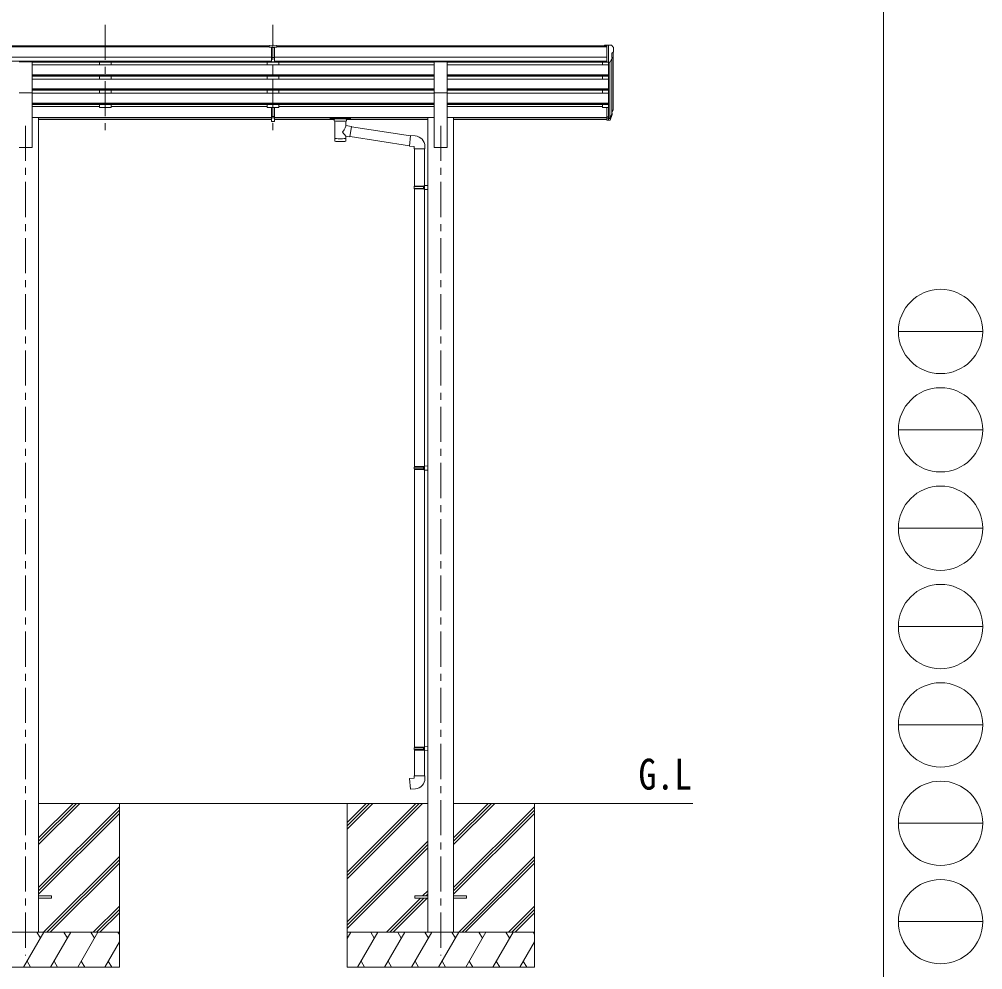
# Model space of a CAD drawing. Units: millimetres at full size, sheet at 1:30; details may follow other scales. Extents: x -8432 to 8432, y -5820 to 5820.
# Drawn here: x 4319 to 8432, y -3775 to 283 of the extents above; entities that cross this region are included whole.
import ezdxf
from ezdxf.enums import TextEntityAlignment as Align

# ---------------------------------------------------------------- set-up
doc = ezdxf.new("R2010")
doc.units = ezdxf.units.MM
doc.header["$LTSCALE"] = 30
doc.linetypes.add('CHAIN1', pattern=[8, 5, -1, 1, -1])
for name, color, linetype, lineweight in [('0-0_0', 7, 'Continuous', 9), ('0-1_本体', 5, 'CHAIN1', 9), ('0-3_ELV2', 4, 'Continuous', 9), ('0-9_OUTLINE', 7, 'Continuous', 9), ('F-0_240', 7, 'Continuous', 9)]:
    doc.layers.add(name, color=color, linetype=linetype, lineweight=lineweight)
doc.layers.add('0-7_SHAPE', color=7, linetype='Continuous')
doc.styles.add('ＭＳ ゴシック', font='')
doc.styles.get('ＭＳ ゴシック').set_extended_font_data('MS Gothic')

msp = doc.modelspace()

# ---------------------------------------------------------------- linework, layer by layer
at = {"layer": '0-0_0'}
for p, q in [((4401.21, -3064.93), (6062.81, -3064.93)), ((4401.21, -3240.56), (4576.85, -3064.93)), ((4401.21, -3226.41), (4562.7, -3064.93)), ((4401.21, -3212.27), (4548.56, -3064.93)), ((4401.21, -3424.4), (4746.01, -3079.61)), ((4746.01, -3064.93), (4746.01, -3764.93)), ((5718.01, -3064.93), (5718.01, -3764.93)), ((5718.01, -3359.1), (6012.19, -3064.93)), ((5718.01, -3373.25), (6026.34, -3064.93)), ((5718.01, -3387.39), (6040.48, -3064.93)), ((5718.01, -3175.26), (5828.35, -3064.93)), ((5718.01, -3161.11), (5814.2, -3064.93)), ((5718.01, -3146.97), (5800.06, -3064.93)), ((6173.21, -3064.93), (7194.01, -3064.93)), ((6173.21, -3240.56), (6348.85, -3064.93)), ((6173.21, -3226.41), (6334.7, -3064.93)), ((6173.21, -3212.27), (6320.56, -3064.93)), ((6173.21, -3424.4), (6518.01, -3079.61)), ((6518.01, -3064.93), (6518.01, -3764.93)), ((4401.21, -3438.54), (4746.01, -3093.75)), ((4401.21, -3452.69), (4746.01, -3107.89)), ((6173.21, -3438.54), (6518.01, -3093.75)), ((6173.21, -3452.69), (6518.01, -3107.89)), ((5718.01, -3571.23), (6062.81, -3226.44)), ((5718.01, -3585.38), (6062.81, -3240.58)), ((5718.01, -3599.52), (6062.81, -3254.72)), ((4422.82, -3614.93), (4746.01, -3291.74)), ((4436.96, -3614.93), (4746.01, -3305.88)), ((4451.11, -3614.93), (4746.01, -3320.02)), ((6194.82, -3614.93), (6518.01, -3291.74)), ((6208.96, -3614.93), (6518.01, -3305.88)), ((6223.11, -3614.93), (6518.01, -3320.02)), ((6040.96, -3460.43), (6062.81, -3438.57)), ((6055.1, -3460.43), (6062.81, -3452.71)), ((5886.46, -3614.93), (6031.96, -3469.43)), ((5900.6, -3614.93), (6046.1, -3469.43)), ((5914.74, -3614.93), (6060.24, -3469.43)), ((4634.96, -3614.93), (4746.01, -3503.87)), ((4649.1, -3614.93), (4746.01, -3518.01)), ((4663.24, -3614.93), (4746.01, -3532.15)), ((6406.96, -3614.93), (6518.01, -3503.87)), ((6421.1, -3614.93), (6518.01, -3518.01)), ((6435.24, -3614.93), (6518.01, -3532.15)), ((4746.01, -3614.93), (3946.01, -3614.93)), ((4337.17, -3764.93), (4423.77, -3614.93)), ((4408.77, -3640.91), (4393.77, -3614.92)), ((4452.64, -3764.93), (4539.24, -3614.93)), ((4524.24, -3640.91), (4509.24, -3614.93)), ((4568.11, -3764.93), (4654.71, -3614.93)), ((4624.71, -3614.93), (4639.71, -3640.91)), ((4740.18, -3614.93), (4746.01, -3625.03)), ((6518.01, -3614.93), (5718.01, -3614.93)), ((5718.01, -3642.43), (5733.89, -3614.93)), ((5762.76, -3764.93), (5849.36, -3614.93)), ((5834.36, -3640.91), (5819.36, -3614.93)), ((5878.23, -3764.93), (5964.83, -3614.93)), ((5949.83, -3640.91), (5934.83, -3614.93)), ((5993.7, -3764.93), (6080.3, -3614.93)), ((6065.3, -3640.91), (6050.3, -3614.93)), ((6109.17, -3764.93), (6195.77, -3614.93)), ((6180.77, -3640.91), (6165.77, -3614.92)), ((6224.64, -3764.93), (6311.24, -3614.93)), ((6296.24, -3640.91), (6281.24, -3614.93)), ((6340.11, -3764.93), (6426.71, -3614.93)), ((6396.71, -3614.93), (6411.71, -3640.91)), ((6512.18, -3614.93), (6518.01, -3625.03)), ((4683.58, -3764.93), (4746.01, -3656.79)), ((6455.58, -3764.93), (6518.01, -3656.79)), ((4352.17, -3738.95), (4367.17, -3764.93)), ((4467.64, -3738.95), (4482.64, -3764.93)), ((4583.11, -3738.95), (4598.11, -3764.93)), ((4698.58, -3738.95), (4713.58, -3764.93)), ((5777.76, -3738.95), (5792.76, -3764.93)), ((5893.23, -3738.95), (5908.23, -3764.93)), ((6008.7, -3738.95), (6023.7, -3764.93)), ((6124.17, -3738.95), (6139.17, -3764.93)), ((6239.64, -3738.95), (6254.64, -3764.93)), ((6355.11, -3738.95), (6370.11, -3764.93)), ((6470.58, -3738.95), (6485.58, -3764.93)), ((3946.01, -3764.93), (4746.01, -3764.93)), ((5718.01, -3764.93), (6518.01, -3764.93))]:
    msp.add_line(p, q, dxfattribs=at)
at = {"layer": '0-1_本体'}
for p, q in [((4686.01, 259.48), (4686.01, -218.04)), ((5402.01, 259.48), (5402.01, -218.04)), ((4346.01, -171.36), (4346.01, -3714.93)), ((6118.01, -171.36), (6118.01, -3714.93))]:
    msp.add_line(p, q, dxfattribs=at)
at = {"layer": '0-3_ELV2'}
for p, q in [((5385.51, 170.35), (396.51, 170.35)), ((5385.51, 165.13), (396.51, 165.13)), ((5385.51, 163.92), (5385.51, 171.76)), ((5408.51, 100.29), (5408.51, 165.57)), ((6827.51, 170.35), (5418.51, 170.35)), ((6827.51, 165.13), (5418.51, 165.13)), ((6827.51, 171.95), (6817.51, 171.87)), ((6817.51, 170.35), (6817.51, 171.87)), ((6827.51, 99.97), (6827.51, 171.95)), ((6846.01, 171.95), (6827.51, 171.95)), ((6834.01, 98.97), (6834.01, 171.95)), ((6846.01, 171.95), (6848.35, 171.81)), ((6849.1, 171.39), (6853.17, 165.58)), ((5385.51, 163.92), (5395.51, 163.92)), ((5402.01, 163.1), (5395.51, 163.5)), ((5395.51, 161.92), (5408.51, 161.92)), ((5408.51, 163.44), (5402.02, 163.12)), ((6848.01, 137.44), (6848.01, 121.16)), ((6853.48, 140.77), (6848.16, 137.7)), ((6854.01, 141.38), (6854.01, -93.29)), ((6856.01, 162.58), (6856.01, 161.95)), ((5395.51, 121.6), (396.51, 121.6)), ((5395.51, 103.75), (396.51, 103.75)), ((4318.51, 101.32), (4373.51, 101.32)), ((4373.51, -30.47), (4373.51, 101.32)), ((5395.51, 100.4), (4373.51, 100.4)), ((4373.51, 87.99), (6090.51, 87.99)), ((4661.01, 100.5), (4661.01, 87.99)), ((4711.01, 100.5), (4711.01, 88.09)), ((5377.01, 100.5), (5377.01, 87.99)), ((5395.51, 120.4), (5402.01, 120.24)), ((5395.51, 101.36), (5402.01, 100.96)), ((5402.01, 120.24), (5408.51, 120.4)), ((5402.01, 100.96), (5408.51, 101.36)), ((5402.01, 87.99), (5402.01, 40.3)), ((6827.51, 121.6), (5408.51, 121.6)), ((6827.51, 103.75), (5408.51, 103.75)), ((6090.51, 100.4), (5408.51, 100.4)), ((5427.01, 100.5), (5427.01, 88.09)), ((6090.51, -30.47), (6090.51, 101.32)), ((6090.51, 101.32), (6145.51, 101.32)), ((6145.51, -30.47), (6145.51, 101.32)), ((6827.51, 100.4), (6145.51, 100.4)), ((6145.51, 87.99), (6834.01, 87.99)), ((6809.01, 100.5), (6809.01, 87.99)), ((6827.51, 99.97), (6834.01, 99.97)), ((6834.01, 98.97), (6839.22, 99.29)), ((6834.01, 98.97), (6834.01, -93.65)), ((6840.01, 99.45), (6840.02, -138.43)), ((6841.64, 100.78), (6850.64, 116.38)), ((6849.04, 113.61), (6849.04, -119.99)), ((4373.51, 46.12), (6090.51, 46.12)), ((4373.51, 44.62), (6090.51, 44.62)), ((6145.51, 46.12), (6834.01, 46.12)), ((6145.51, 44.62), (6834.01, 44.62)), ((4373.51, 40.3), (6090.51, 40.3)), ((4373.51, 27.45), (6090.51, 27.45)), ((4661.01, 40.3), (4661.01, 27.45)), ((4711.01, 40.3), (4711.01, 27.45)), ((5377.01, 40.3), (5377.01, 27.45)), ((5402.01, 27.45), (5402.01, -20.24)), ((5427.01, 40.3), (5427.01, 27.45)), ((6145.51, 40.3), (6834.01, 40.3)), ((6145.51, 27.45), (6834.01, 27.45)), ((6809.01, 40.3), (6809.01, 27.45)), ((4318.51, -30.47), (4373.51, -30.47)), ((4373.51, -14.43), (6090.51, -14.43)), ((4373.51, -15.93), (6090.51, -15.93)), ((4373.51, -20.24), (6090.51, -20.24)), ((4373.51, -30.47), (4373.51, -264.93)), ((4373.51, -33.1), (6090.51, -33.1)), ((4661.01, -20.24), (4661.01, -33)), ((4711.01, -20.24), (4711.01, -33.1)), ((5377.01, -20.24), (5377.01, -33)), ((5402.01, -80.79), (5402.01, -33.1)), ((5427.01, -20.24), (5427.01, -33.1)), ((6090.51, -30.47), (6090.51, -264.93)), ((6090.51, -30.47), (6145.51, -30.47)), ((6145.51, -14.43), (6834.01, -14.43)), ((6145.51, -15.93), (6834.01, -15.93)), ((6145.51, -20.24), (6834.01, -20.24)), ((6145.51, -30.47), (6145.51, -264.93)), ((6145.51, -33.1), (6834.01, -33.1)), ((6809.01, -20.24), (6809.01, -33.1)), ((4373.51, -74.98), (6090.51, -74.98)), ((4373.51, -76.48), (6090.51, -76.48)), ((4373.51, -80.79), (6090.51, -80.79)), ((4661.01, -80.79), (4661.01, -94.28)), ((4711.01, -80.79), (4711.01, -94.28)), ((5377.01, -80.79), (5377.01, -94.28)), ((5427.01, -80.79), (5427.01, -94.28)), ((6145.51, -74.98), (6834.01, -74.98)), ((6145.51, -76.48), (6834.01, -76.48)), ((6145.51, -80.79), (6834.01, -80.79)), ((6809.01, -80.79), (6809.01, -94.28)), ((4373.51, -89.34), (4661.01, -89.34)), ((4711.01, -94.28), (4661.01, -94.28)), ((5377.01, -89.34), (4711.01, -89.34)), ((5427.01, -94.28), (5377.01, -94.28)), ((5395.51, -154.01), (5395.51, -94.28)), ((5408.51, -154.01), (5408.51, -94.28)), ((6090.51, -89.34), (5427.01, -89.34)), ((6809.01, -89.34), (6145.51, -89.34)), ((6809.01, -94.28), (6827.51, -94.28)), ((6827.51, -93.65), (6827.51, -147.68)), ((6827.51, -93.65), (6834.01, -93.65)), ((6834.01, -93.65), (6834.01, -148.42)), ((6840.45, -138), (6848.2, -122.6)), ((6849.65, -122.96), (6841.46, -139.13)), ((6852.32, -106.46), (6849.04, -113.53)), ((6852.92, -107.84), (6849.04, -115.79)), ((6850.61, -119.11), (6850.27, -123.52)), ((4401.21, -135.93), (4373.51, -135.93)), ((4401.21, -135.93), (4401.21, -3614.93)), ((4401.21, -136.35), (5395.51, -136.35)), ((4401.21, -137.75), (5395.51, -137.75)), ((5395.51, -145.44), (4401.21, -145.44)), ((5395.51, -131.77), (5408.51, -131.77)), ((5395.51, -137.17), (5408.51, -137.17)), ((5395.51, -152.94), (5402.01, -153.34)), ((5402.01, -153.34), (5408.51, -152.94)), ((5408.51, -136.35), (6062.81, -136.35)), ((5408.51, -137.75), (6062.81, -137.75)), ((5662.51, -145.44), (5408.51, -145.44)), ((6062.81, -145.44), (5716.51, -145.44)), ((6062.81, -135.93), (6062.81, -3614.93)), ((6062.81, -135.93), (6090.51, -135.93)), ((6173.21, -135.93), (6145.51, -135.93)), ((6173.21, -135.93), (6173.21, -3614.93)), ((6173.21, -136.35), (6827.51, -136.35)), ((6173.21, -137.75), (6827.51, -137.75)), ((6827.51, -145.44), (6173.21, -145.44)), ((6827.51, -133.78), (6834.01, -133.78)), ((6827.51, -138.66), (6834.01, -138.66)), ((6827.51, -147.68), (6834.01, -147.68)), ((6834.01, -138.68), (6839.15, -138.68)), ((6834.01, -140.49), (6838.86, -140.49)), ((6834.01, -148.42), (6838.86, -148.42)), ((6850.27, -123.52), (6841.46, -147.07)), ((4318.51, -264.93), (4373.51, -264.93)), ((6090.51, -264.93), (6145.51, -264.93)), ((4401.21, -3460.43), (4456.01, -3460.43)), ((4401.21, -3469.43), (4456.01, -3469.43)), ((4456.01, -3460.43), (4456.01, -3469.43)), ((6008.01, -3460.43), (6062.81, -3460.43)), ((6173.21, -3460.43), (6228.01, -3460.43)), ((6173.21, -3469.43), (6228.01, -3469.43)), ((6228.01, -3460.43), (6228.01, -3469.43))]:
    msp.add_line(p, q, dxfattribs=at)
for points in [[(5385.51, 171.76), (5403.51, 171.92), (5418.51, 171.79)], [(5408.51, 100.29), (5402.01, 99.9), (5395.51, 100.29), (5395.51, 165.63)], [(5408.51, 163.96), (5418.51, 164.05), (5418.51, 171.79)], [(5408.51, 119.3), (5405.26, 119.22), (5402.01, 119.14), (5398.77, 119.22), (5395.51, 119.3)], [(5408.51, -154.01), (5402.01, -154.41), (5395.51, -154.01)], [(6008.01, -3460.43), (6008.01, -3469.43), (6062.81, -3469.43)]]:
    msp.add_lwpolyline(points, dxfattribs=at)
for centre, radius, start, end in [((6848.29, 170.81), 1, 35, 86.5), ((6853.01, 162.58), 3, 0, 87), ((6848.31, 137.44), 0.3, 120, 180), ((6849.11, 145.14), 6.18, 315.00103, 354.2965), ((6654.01, 161.95), 202, 355.05096, 0), ((6839.04, 102.28), 3, 273.5, 330), ((6848.31, 121.16), 0.3, 180, 265.2833), ((6848.04, 117.88), 3, 330, 85.2833), ((6823.43, -96.97), 30.41, 341.80266, 352.8448), ((6824.83, -98.72), 29.53, 342.01856, 353.49194)]:
    msp.add_arc(centre, radius, start, end, dxfattribs=at)
for centre, major_axis, ratio, start_param, end_param in [((5426.59, 161.61), (24.57, -1.51), 0.121868, 3.1422238, 3.1491027), ((6764.1, -99.06), (88.05, 0), 0.90356, 5.9828017, 6.0168888), ((6849.3, -119.11), (-1.3, 0), 0.90356, 2.9359903, 4.9130961), ((6763.38, -102.92), (89.07, 0), 0.90356, 6.0316505, 6.077583), ((6766.15, -92.48), (-87.93, 4.42), 0.541684, 3.060334, 3.2172517), ((6765.36, -99.16), (89.06, 1.43), 0.57596, 6.1985533, 6.3701348), ((6838.86, -137.78), (3, 0), 0.90356, 4.712389, 5.7595865), ((6838.86, -145.71), (-3, 0), 0.90356, 1.5707963, 2.6179939), ((6839.15, -137.33), (1.5, 0), 0.90356, 4.712389, 5.7595865)]:
    msp.add_ellipse(centre, major_axis=major_axis, ratio=ratio, start_param=start_param, end_param=end_param, dxfattribs=at)
at = {"layer": '0-9_OUTLINE'}
for p, q in [((5646.01, -138.53), (5646.01, -144.28)), ((5648.01, -137.86), (5731.01, -137.86)), ((5648.01, -140.04), (5731.01, -140.04)), ((5648.01, -144.95), (5662.51, -144.95)), ((5662.51, -150.59), (5662.51, -144.05)), ((5666.61, -151.51), (5666.6, -236.95)), ((5712.41, -170.26), (5712.41, -151.51)), ((5716.51, -150.59), (5716.51, -144.05)), ((5716.51, -144.95), (5731.01, -144.95)), ((5733.01, -138.53), (5733.01, -144.28)), ((5737.63, -174.16), (5712.41, -170.25)), ((5737.63, -174.16), (5730.61, -219.42)), ((5988.62, -215.16), (5737.32, -176.18)), ((5712.43, -236.95), (5712.41, -216.29)), ((5712.41, -216.6), (5730.61, -219.42)), ((5984.95, -257.1), (5730.88, -217.68)), ((6009.63, -215.04), (5988.79, -213.22)), ((6004.7, -270.79), (6050.7, -270.79)), ((6006.81, -270.79), (6006.81, -428.99)), ((6048.81, -270.79), (6048.81, -426.44)), ((6050.7, -270.79), (6050.7, -259.87)), ((6004.81, -430.99), (6005.81, -428.99)), ((6004.81, -430.99), (6048.81, -430.99)), ((6004.81, -430.99), (6004.81, -438.99)), ((6004.81, -438.99), (6048.81, -438.99)), ((6004.81, -438.99), (6005.81, -440.99)), ((6005.81, -428.99), (6048.81, -428.99)), ((6005.81, -440.99), (6048.81, -440.99)), ((6006.81, -440.99), (6006.81, -1627.18)), ((6044.34, -430.99), (6043.91, -428.99)), ((6046.81, -426.49), (6062.81, -426.02)), ((6046.81, -428.49), (6046.81, -426.49)), ((6046.81, -428.49), (6048.81, -428.49)), ((6046.81, -443.49), (6046.81, -441.49)), ((6046.81, -443.49), (6062.81, -443.96)), ((6048.81, -443.55), (6048.81, -1624.62)), ((6062.81, -426.02), (6062.81, -443.96)), ((6004.81, -1629.18), (6005.81, -1627.18)), ((6004.81, -1629.18), (6048.81, -1629.18)), ((6004.81, -1629.18), (6004.81, -1637.18)), ((6004.81, -1637.18), (6048.81, -1637.18)), ((6004.81, -1637.18), (6005.81, -1639.18)), ((6005.81, -1627.18), (6048.81, -1627.18)), ((6005.81, -1639.18), (6048.81, -1639.18)), ((6006.81, -1639.18), (6006.81, -2825.37)), ((6044.34, -1629.18), (6043.91, -1627.18)), ((6046.81, -1624.68), (6062.81, -1624.21)), ((6046.81, -1626.68), (6046.81, -1624.68)), ((6046.81, -1626.68), (6048.81, -1626.68)), ((6046.81, -1641.68), (6046.81, -1639.68)), ((6046.81, -1641.68), (6062.81, -1642.15)), ((6048.81, -1641.74), (6048.81, -2822.81)), ((6062.81, -1624.21), (6062.81, -1642.15)), ((6004.81, -2827.37), (6005.81, -2825.37)), ((6004.81, -2827.37), (6048.81, -2827.37)), ((6004.81, -2827.37), (6004.81, -2835.37)), ((6004.81, -2835.37), (6048.81, -2835.37)), ((6004.81, -2835.37), (6005.81, -2837.37)), ((6005.81, -2825.37), (6048.81, -2825.37)), ((6005.81, -2837.37), (6048.81, -2837.37)), ((6006.81, -2837.37), (6006.81, -2947.37)), ((6044.34, -2827.37), (6043.91, -2825.37)), ((6046.81, -2822.87), (6062.81, -2822.4)), ((6046.81, -2824.87), (6046.81, -2822.87)), ((6046.81, -2824.87), (6048.81, -2824.87)), ((6046.81, -2839.87), (6046.81, -2837.87)), ((6062.81, -2822.4), (6062.81, -2840.34)), ((6046.81, -2839.87), (6062.81, -2840.34)), ((6048.81, -2839.93), (6048.81, -2947.37)), ((6004.81, -2947.37), (6050.81, -2947.37)), ((6004.81, -2957.37), (6004.81, -2947.37)), ((6050.81, -2947.37), (6050.81, -2958.29))]:
    msp.add_line(p, q, dxfattribs=at)
for points in [[(5646.01, -138.53), (5646.05, -138.33), (5646.14, -138.19), (5646.23, -138.1), (5646.33, -138.04), (5646.46, -137.99), (5646.75, -137.93), (5647.24, -137.89), (5647.78, -137.86), (5648.01, -137.86)], [(5646.01, -144.28), (5646.05, -144.48), (5646.14, -144.62), (5646.23, -144.71), (5646.33, -144.77), (5646.46, -144.82), (5646.75, -144.88), (5647.24, -144.93), (5647.78, -144.95), (5648.01, -144.95)], [(5731.01, -137.86), (5731.37, -137.87), (5731.9, -137.89), (5732.35, -137.94), (5732.65, -138.02), (5732.82, -138.12), (5732.94, -138.26), (5733.01, -138.44), (5733.01, -138.53)], [(5731.01, -144.95), (5731.37, -144.94), (5731.9, -144.92), (5732.35, -144.87), (5732.65, -144.79), (5732.82, -144.69), (5732.94, -144.55), (5733.01, -144.37), (5733.01, -144.28)], [(5988.79, -213.22), (5984.78, -259.04), (6004.7, -260.79), (6004.7, -270.79)], [(6044.34, -430.99), (6044.34, -438.99), (6043.91, -440.99)], [(6046.81, -441.49), (6048.81, -441.49), (6048.81, -428.49)], [(6044.34, -1629.18), (6044.34, -1637.18), (6043.91, -1639.18)], [(6046.81, -1639.68), (6048.81, -1639.68), (6048.81, -1626.68)], [(6044.34, -2827.37), (6044.34, -2835.37), (6043.91, -2837.37)], [(6046.81, -2837.87), (6048.81, -2837.87), (6048.81, -2824.87)], [(6009.74, -3003.11), (5988.9, -3004.94), (5984.89, -2959.11), (6004.81, -2957.37)]]:
    msp.add_lwpolyline(points, dxfattribs=at)
for centre, start, end in [((6005.7, -259.87), 0, 85), ((6005.81, -2958.29), 275, 0)]:
    msp.add_arc(centre, 45, start, end, dxfattribs=at)
for centre, major_axis, ratio, start_param, end_param in [((5648.01, -140.26), (2, 0), 0.109601, 3.1415927, 4.712389), ((5689.51, -150.51), (27.06, 0), 0.069685, 3.1415927, 6.2831853), ((5689.51, -144.05), (27, 0), 0.070066, 6.2831853, 9.424778), ((5700.51, -148.03), (16, 0), 0.361356, 6.2636979, 6.2831853), ((5731.01, -140.26), (2, 0), 0.109601, 4.712389, 6.2831853), ((5689.51, -196.79), (-22.81, -26.62), 0.234429, 1.6855472, 3.1268519), ((5692.07, -194.15), (20.32, -22.25), 0.045535, 0.0389954, 1.3075346), ((5689.51, -236.95), (22.92, 0), 0.101955, 3.1415499, 6.2833984), ((5689.51, -224.51), (22.91, 0), 0.122865, 3.1415927, 6.2831853)]:
    msp.add_ellipse(centre, major_axis=major_axis, ratio=ratio, start_param=start_param, end_param=end_param, dxfattribs=at)
at = {"layer": 'F-0_240', "color": 5}
msp.add_line((8007.94, 5820), (8007.94, -5820), dxfattribs=at)
at = {"layer": 'F-0_240', "color": 4}
for p, q in [((8072.06, -1050), (8432.06, -1050)), ((8072.06, -1470), (8432.06, -1470)), ((8072.06, -1890), (8432.06, -1890)), ((8072.06, -2310), (8432.06, -2310)), ((8072.06, -2730), (8432.06, -2730)), ((8072.06, -3150), (8432.06, -3150)), ((8072.06, -3570), (8432.06, -3570))]:
    msp.add_line(p, q, dxfattribs=at)
for centre in [(8252.05, -1050), (8252.05, -1470), (8252.05, -1890), (8252.05, -2310), (8252.05, -2730), (8252.05, -3150), (8252.05, -3570)]:
    msp.add_circle(centre, 180, dxfattribs=at)

# ---------------------------------------------------------------- texts
at = {"layer": '0-7_SHAPE', "style": 'ＭＳ ゴシック', "width": 0.85}
msp.add_text('G.L', height=132, dxfattribs=at).set_placement((6962.4, -3045.74), align=Align.BOTTOM_LEFT)

doc.saveas('drawing.dxf')
